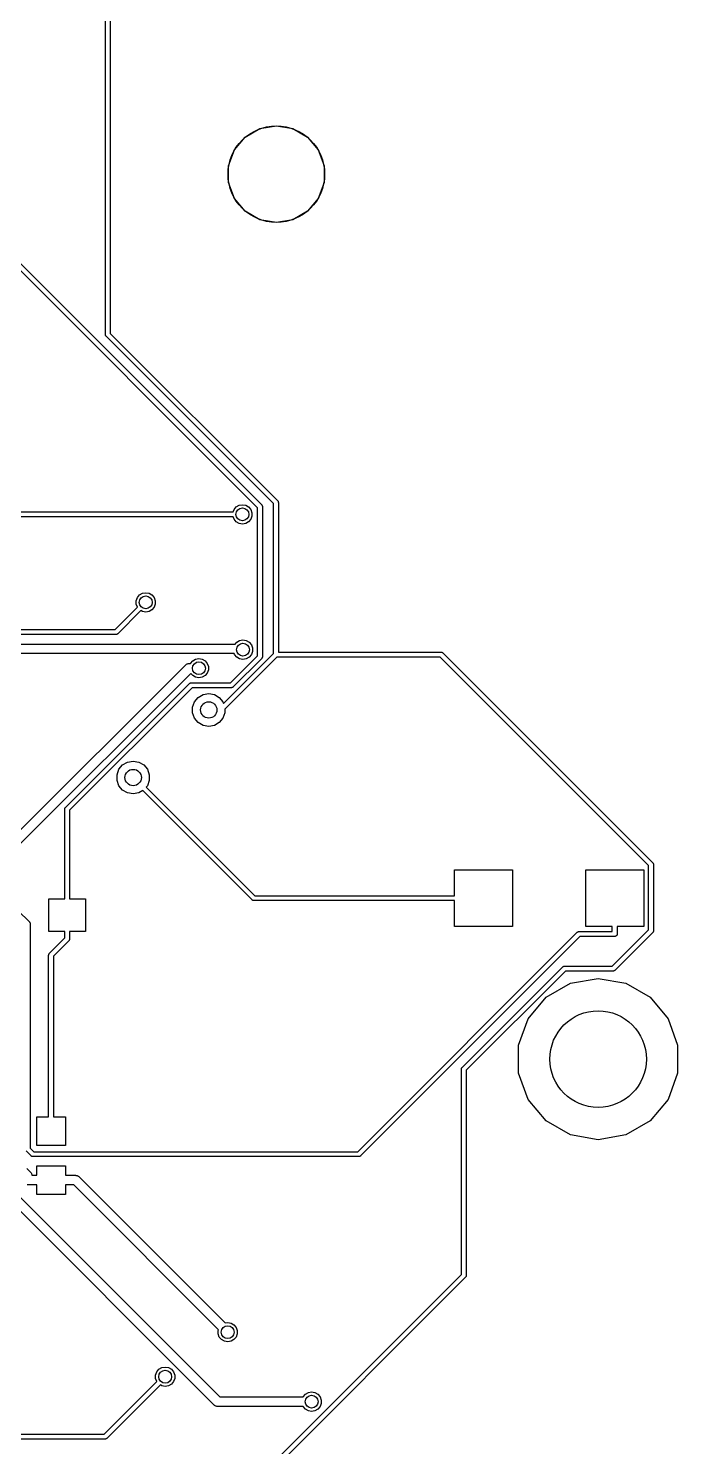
# Model space of a CAD drawing. Extents: x 0 to 100, y -163 to 0.
# Drawn here: x 79.79 to 99.97, y -114.54 to -70.47 of the extents above; entities that cross this region are included whole.
import ezdxf

# ---------------------------------------------------------------- set-up
doc = ezdxf.new("R2010")
doc.units = 0
doc.header["$MEASUREMENT"] = 0
doc.layers.add('BLACK', color=7, linetype='CONTINUOUS')

msp = doc.modelspace()

# ---------------------------------------------------------------- linework, layer by layer
at = {"layer": 'Black'}
for p, q in [((82.1863, -79.9808), (82.1863, -66.6816)), ((82.3387, -66.7262), (82.3387, -79.9492)), ((73.1609, -71.3959), (87.0459, -85.2809)), ((86.9158, -85.3664), (73.0308, -71.4814)), ((86.5321, -73.8465), (86.985, -73.5851)), ((86.985, -73.5851), (87.5, -73.4943)), ((87.5, -73.4943), (88.015, -73.5851)), ((88.015, -73.5851), (88.4679, -73.8465)), ((86.196, -74.2471), (86.5321, -73.8465)), ((88.4679, -73.8465), (88.804, -74.2471)), ((86.0171, -74.7385), (86.196, -74.2471)), ((88.804, -74.2471), (88.9829, -74.7385)), ((86.0171, -75.2615), (86.0171, -74.7385)), ((88.9829, -74.7385), (88.9829, -75.2615)), ((86.196, -75.7529), (86.0171, -75.2615)), ((88.9829, -75.2615), (88.804, -75.7529)), ((86.5321, -76.1535), (86.196, -75.7529)), ((88.804, -75.7529), (88.4679, -76.1535)), ((86.985, -76.4149), (86.5321, -76.1535)), ((88.4679, -76.1535), (88.015, -76.4149)), ((87.5, -76.5057), (86.985, -76.4149)), ((88.015, -76.4149), (87.5, -76.5057)), ((82.1869, -79.9841), (82.1863, -79.9808)), ((82.1866, -79.9874), (82.1869, -79.9841)), ((82.1892, -79.9971), (82.1866, -79.9874)), ((82.1909, -80.0069), (82.1892, -79.9971)), ((82.1926, -80.0098), (82.1909, -80.0069)), ((82.1934, -80.013), (82.1926, -80.0098)), ((82.1992, -80.0212), (82.1934, -80.013)), ((82.2041, -80.0298), (82.1992, -80.0212)), ((82.2067, -80.0319), (82.2041, -80.0298)), ((82.2086, -80.0347), (82.2067, -80.0319)), ((87.4119, -85.238), (82.2086, -80.0347)), ((82.3387, -79.9492), (87.542, -85.1525)), ((64.4216, -85.4967), (86.1581, -85.4967)), ((86.1581, -85.4967), (86.1852, -85.4223)), ((86.1852, -85.4223), (86.2524, -85.3422)), ((86.2524, -85.3422), (86.343, -85.2899)), ((86.343, -85.2899), (86.446, -85.2718)), ((86.446, -85.2718), (86.549, -85.2899)), ((86.549, -85.2899), (86.6396, -85.3422)), ((86.6396, -85.3422), (86.7068, -85.4223)), ((86.7068, -85.4223), (86.7426, -85.5206)), ((86.9158, -89.9636), (86.9158, -85.3664)), ((87.0459, -85.2809), (87.0478, -85.2837)), ((87.0478, -85.2837), (87.0504, -85.2858)), ((87.0504, -85.2858), (87.0553, -85.2944)), ((87.0553, -85.2944), (87.0611, -85.3026)), ((87.0611, -85.3026), (87.0619, -85.3058)), ((87.0619, -85.3058), (87.0636, -85.3087)), ((87.0636, -85.3087), (87.0653, -85.3185)), ((87.0653, -85.3185), (87.0679, -85.3282)), ((87.0679, -85.3282), (87.0676, -85.3315)), ((87.0676, -85.3315), (87.0682, -85.3348)), ((87.0682, -85.3348), (87.0682, -89.9952)), ((87.4119, -89.8993), (87.4119, -85.238)), ((87.542, -85.1525), (87.5439, -85.1553)), ((87.5439, -85.1553), (87.5465, -85.1574)), ((87.5465, -85.1574), (87.5515, -85.166)), ((87.5515, -85.166), (87.5572, -85.1742)), ((87.5572, -85.1742), (87.558, -85.1774)), ((87.558, -85.1774), (87.5597, -85.1803)), ((87.5597, -85.1803), (87.5614, -85.1901)), ((87.5614, -85.1901), (87.564, -85.1998)), ((87.564, -85.1998), (87.5637, -85.2031)), ((87.5637, -85.2031), (87.5643, -85.2064)), ((87.5643, -85.2064), (87.5643, -89.8547)), ((86.1581, -85.6491), (64.4532, -85.6491)), ((86.1852, -85.7235), (86.1581, -85.6491)), ((86.2524, -85.8036), (86.1852, -85.7235)), ((86.343, -85.8559), (86.2524, -85.8036)), ((86.446, -85.874), (86.343, -85.8559)), ((86.549, -85.8559), (86.446, -85.874)), ((86.6396, -85.8036), (86.549, -85.8559)), ((86.7068, -85.7235), (86.6396, -85.8036)), ((86.7426, -85.6252), (86.7068, -85.7235)), ((86.7426, -85.5206), (86.7426, -85.6252)), ((83.1804, -88.1562), (83.2476, -88.0761)), ((83.2476, -88.0761), (83.3382, -88.0238)), ((83.3382, -88.0238), (83.4412, -88.0057)), ((83.4412, -88.0057), (83.5442, -88.0238)), ((83.5442, -88.0238), (83.6348, -88.0761)), ((83.6348, -88.0761), (83.702, -88.1562)), ((82.4875, -89.1527), (83.1815, -88.4587)), ((83.2924, -88.5633), (82.573, -89.2828)), ((83.1446, -88.2545), (83.1804, -88.1562)), ((83.1446, -88.3591), (83.1446, -88.2545)), ((83.1804, -88.4574), (83.1446, -88.3591)), ((83.1815, -88.4587), (83.1804, -88.4574)), ((83.3382, -88.5898), (83.2924, -88.5633)), ((83.6348, -88.5375), (83.5442, -88.5898)), ((83.702, -88.4574), (83.6348, -88.5375)), ((83.702, -88.1562), (83.7378, -88.2545)), ((83.7378, -88.3591), (83.702, -88.4574)), ((83.7378, -88.2545), (83.7378, -88.3591)), ((83.4412, -88.6079), (83.3382, -88.5898)), ((83.5442, -88.5898), (83.4412, -88.6079)), ((72.0181, -89.1527), (82.4875, -89.1527)), ((82.5191, -89.3051), (72.0497, -89.3051)), ((82.5224, -89.3045), (82.5191, -89.3051)), ((82.5257, -89.3048), (82.5224, -89.3045)), ((82.5354, -89.3022), (82.5257, -89.3048)), ((82.5452, -89.3005), (82.5354, -89.3022)), ((82.5481, -89.2988), (82.5452, -89.3005)), ((82.5513, -89.298), (82.5481, -89.2988)), ((82.5595, -89.2922), (82.5513, -89.298)), ((82.5681, -89.2873), (82.5595, -89.2922)), ((82.5702, -89.2847), (82.5681, -89.2873)), ((82.573, -89.2828), (82.5702, -89.2847)), ((75.3981, -89.6009), (86.2225, -89.6009)), ((86.1914, -89.9009), (75.4602, -89.9009)), ((85.8615, -91.4497), (87.4119, -89.8993)), ((86.2011, -89.9276), (86.1914, -89.9009)), ((86.2225, -89.6009), (86.2683, -89.5463)), ((86.2683, -89.5463), (86.3589, -89.494)), ((86.3589, -89.494), (86.4619, -89.4759)), ((86.4619, -89.4759), (86.5649, -89.494)), ((86.5649, -89.494), (86.6555, -89.5463)), ((86.6555, -89.5463), (86.7227, -89.6264)), ((86.7227, -89.6264), (86.7585, -89.7247)), ((86.7585, -89.8293), (86.7227, -89.9276)), ((86.7585, -89.7247), (86.7585, -89.8293)), ((87.5643, -89.8547), (92.6214, -89.8547)), ((92.6214, -89.8547), (92.6247, -89.8553)), ((92.6247, -89.8553), (92.628, -89.855)), ((92.628, -89.855), (92.6377, -89.8576)), ((92.6377, -89.8576), (92.6475, -89.8593)), ((92.6475, -89.8593), (92.6504, -89.861)), ((92.6504, -89.861), (92.6536, -89.8618)), ((92.6536, -89.8618), (92.6618, -89.8676)), ((92.6618, -89.8676), (92.6704, -89.8725)), ((92.6704, -89.8725), (92.6725, -89.8751)), ((92.6725, -89.8751), (92.6753, -89.877)), ((92.6753, -89.877), (99.1987, -96.4004)), ((79.2208, -95.7099), (84.6831, -90.2475)), ((84.6831, -90.2475), (84.6885, -90.2437)), ((84.6885, -90.2437), (84.6928, -90.2387)), ((84.6928, -90.2387), (84.7098, -90.2289)), ((84.7098, -90.2289), (84.7258, -90.2177)), ((84.7258, -90.2177), (84.7322, -90.2159)), ((84.7322, -90.2159), (84.7379, -90.2126)), ((84.7379, -90.2126), (84.7572, -90.2092)), ((84.7572, -90.2092), (84.7761, -90.2042)), ((84.7761, -90.2042), (84.7827, -90.2047)), ((84.7827, -90.2047), (84.7892, -90.2036)), ((84.7892, -90.2036), (84.832, -90.2036)), ((84.832, -90.2036), (84.8322, -90.203)), ((84.8322, -90.203), (84.8994, -90.1229)), ((84.8994, -90.1229), (84.99, -90.0706)), ((84.99, -90.0706), (85.093, -90.0525)), ((85.093, -90.0525), (85.196, -90.0706)), ((85.196, -90.0706), (85.2866, -90.1229)), ((85.2866, -90.1229), (85.3538, -90.203)), ((85.3538, -90.203), (85.3896, -90.3013)), ((85.3896, -90.3013), (85.3896, -90.4059)), ((87.5197, -90.0071), (85.9022, -91.6246)), ((86.0731, -90.8063), (86.9158, -89.9636)), ((87.0459, -90.0491), (86.1586, -90.9364)), ((86.2683, -90.0077), (86.2011, -89.9276)), ((86.3589, -90.06), (86.2683, -90.0077)), ((86.4619, -90.0781), (86.3589, -90.06)), ((86.5649, -90.06), (86.4619, -90.0781)), ((86.6555, -90.0077), (86.5649, -90.06)), ((86.7227, -89.9276), (86.6555, -90.0077)), ((87.0478, -90.0463), (87.0459, -90.0491)), ((87.0504, -90.0442), (87.0478, -90.0463)), ((87.0553, -90.0356), (87.0504, -90.0442)), ((87.0611, -90.0274), (87.0553, -90.0356)), ((87.0619, -90.0242), (87.0611, -90.0274)), ((87.0636, -90.0213), (87.0619, -90.0242)), ((87.0653, -90.0115), (87.0636, -90.0213)), ((87.0679, -90.0018), (87.0653, -90.0115)), ((87.0682, -89.9952), (87.0676, -89.9985)), ((87.0676, -89.9985), (87.0679, -90.0018)), ((92.5898, -90.0071), (87.5197, -90.0071)), ((99.0686, -96.4859), (92.5898, -90.0071)), ((84.8407, -90.5143), (79.489, -95.8659)), ((84.8994, -90.5843), (84.8407, -90.5143)), ((84.99, -90.6366), (84.8994, -90.5843)), ((85.093, -90.6547), (84.99, -90.6366)), ((85.196, -90.6366), (85.093, -90.6547)), ((85.2866, -90.5843), (85.196, -90.6366)), ((85.3538, -90.5042), (85.2866, -90.5843)), ((85.3896, -90.4059), (85.3538, -90.5042)), ((80.9461, -94.6803), (84.7978, -90.8286)), ((84.8833, -90.9587), (81.0762, -94.7658)), ((84.7978, -90.8286), (84.8006, -90.8267)), ((84.8006, -90.8267), (84.8027, -90.8241)), ((84.8027, -90.8241), (84.8113, -90.8191)), ((84.8113, -90.8191), (84.8195, -90.8134)), ((84.8195, -90.8134), (84.8227, -90.8126)), ((84.8227, -90.8126), (84.8256, -90.8109)), ((84.8256, -90.8109), (84.8354, -90.8092)), ((84.8354, -90.8092), (84.8451, -90.8066)), ((84.8451, -90.8066), (84.8484, -90.8069)), ((84.8484, -90.8069), (84.8517, -90.8063)), ((84.8517, -90.8063), (86.0731, -90.8063)), ((86.1047, -90.9587), (84.8833, -90.9587)), ((85.0722, -91.2594), (85.2256, -91.1708)), ((85.2256, -91.1708), (85.4, -91.1401)), ((85.4, -91.1401), (85.5744, -91.1708)), ((85.5744, -91.1708), (85.7278, -91.2594)), ((86.108, -90.9581), (86.1047, -90.9587)), ((86.1113, -90.9584), (86.108, -90.9581)), ((86.121, -90.9558), (86.1113, -90.9584)), ((86.1308, -90.9541), (86.121, -90.9558)), ((86.1337, -90.9524), (86.1308, -90.9541)), ((86.1369, -90.9516), (86.1337, -90.9524)), ((86.1451, -90.9458), (86.1369, -90.9516)), ((86.1537, -90.9409), (86.1451, -90.9458)), ((86.1558, -90.9383), (86.1537, -90.9409)), ((86.1586, -90.9364), (86.1558, -90.9383)), ((84.8978, -91.5614), (84.9584, -91.395)), ((84.8978, -91.7385), (84.8978, -91.5614)), ((84.9584, -91.395), (85.0722, -91.2594)), ((85.7278, -91.2594), (85.8416, -91.395)), ((85.8416, -91.395), (85.8615, -91.4497)), ((85.9022, -91.6246), (85.9022, -91.7385)), ((84.9584, -91.905), (84.8978, -91.7385)), ((85.0722, -92.0406), (84.9584, -91.905)), ((85.2256, -92.1292), (85.0722, -92.0406)), ((85.7278, -92.0406), (85.5744, -92.1292)), ((85.8416, -91.905), (85.7278, -92.0406)), ((85.9022, -91.7385), (85.8416, -91.905)), ((85.4, -92.1599), (85.2256, -92.1292)), ((85.5744, -92.1292), (85.4, -92.1599)), ((82.6084, -93.495), (82.7222, -93.3594)), ((82.7222, -93.3594), (82.8756, -93.2708)), ((82.8756, -93.2708), (83.05, -93.2401)), ((83.05, -93.2401), (83.2244, -93.2708)), ((83.2244, -93.2708), (83.3778, -93.3594)), ((83.3778, -93.3594), (83.4916, -93.495)), ((82.5478, -93.6615), (82.6084, -93.495)), ((82.5478, -93.8385), (82.5478, -93.6615)), ((82.6084, -94.005), (82.5478, -93.8385)), ((83.4916, -93.495), (83.5522, -93.6615)), ((83.5522, -93.8385), (83.4916, -94.005)), ((83.5522, -93.6615), (83.5522, -93.8385)), ((82.7222, -94.1406), (82.6084, -94.005)), ((82.8756, -94.2292), (82.7222, -94.1406)), ((83.05, -94.2599), (82.8756, -94.2292)), ((83.2244, -94.2292), (83.05, -94.2599)), ((83.3493, -94.1571), (83.2244, -94.2292)), ((86.7461, -97.5539), (83.3493, -94.1571)), ((83.4916, -94.005), (83.4556, -94.0479)), ((83.4556, -94.0479), (86.8316, -97.4238)), ((80.9238, -94.7342), (80.9244, -94.7309)), ((80.9238, -97.522), (80.9238, -94.7342)), ((80.9241, -94.7276), (80.9267, -94.7179)), ((80.9244, -94.7309), (80.9241, -94.7276)), ((80.9267, -94.7179), (80.9284, -94.7081)), ((80.9284, -94.7081), (80.9301, -94.7052)), ((80.9301, -94.7052), (80.9309, -94.702)), ((80.9309, -94.702), (80.9367, -94.6938)), ((80.9367, -94.6938), (80.9416, -94.6852)), ((80.9416, -94.6852), (80.9442, -94.6831)), ((80.9442, -94.6831), (80.9461, -94.6803)), ((81.0762, -94.7658), (81.0762, -97.522)), ((99.0686, -98.4787), (99.0686, -96.4859)), ((99.1987, -96.4004), (99.2006, -96.4032)), ((99.2006, -96.4032), (99.2032, -96.4053)), ((99.2032, -96.4053), (99.2081, -96.4139)), ((99.2081, -96.4139), (99.2139, -96.4221)), ((99.2139, -96.4221), (99.2147, -96.4253)), ((99.2147, -96.4253), (99.2164, -96.4282)), ((99.2164, -96.4282), (99.2181, -96.438)), ((99.2181, -96.438), (99.2207, -96.4477)), ((99.2207, -96.4477), (99.2204, -96.451)), ((99.2204, -96.451), (99.221, -96.4543)), ((99.221, -96.4543), (99.221, -98.5103)), ((93.0382, -97.4238), (93.0382, -96.6161)), ((93.0382, -96.6161), (94.8365, -96.6161)), ((94.8365, -96.6161), (94.8365, -98.3839)), ((97.1175, -98.3839), (97.1175, -96.6161)), ((97.1175, -96.6161), (98.9158, -96.6161)), ((98.9158, -96.6161), (98.9158, -98.3839)), ((80.4285, -98.538), (80.4285, -97.522)), ((80.4285, -97.522), (80.9238, -97.522)), ((81.0762, -97.522), (81.5715, -97.522)), ((81.5715, -97.522), (81.5715, -98.538)), ((86.7489, -97.5558), (86.7461, -97.5539)), ((86.751, -97.5584), (86.7489, -97.5558)), ((86.7596, -97.5633), (86.751, -97.5584)), ((86.7678, -97.5691), (86.7596, -97.5633)), ((86.771, -97.5699), (86.7678, -97.5691)), ((86.7739, -97.5716), (86.771, -97.5699)), ((86.7837, -97.5733), (86.7739, -97.5716)), ((86.7934, -97.5759), (86.7837, -97.5733)), ((86.7967, -97.5756), (86.7934, -97.5759)), ((86.8, -97.5762), (86.7967, -97.5756)), ((93.0382, -97.5762), (86.8, -97.5762)), ((86.8316, -97.4238), (93.0382, -97.4238)), ((93.0382, -98.3839), (93.0382, -97.5762)), ((79.479, -97.8883), (79.8286, -98.2379)), ((79.8286, -98.2379), (79.8305, -98.2407)), ((79.8305, -98.2407), (79.8331, -98.2428)), ((79.8331, -98.2428), (79.838, -98.2514)), ((79.838, -98.2514), (79.8438, -98.2596)), ((79.8438, -98.2596), (79.8446, -98.2628)), ((79.8446, -98.2628), (79.8463, -98.2657)), ((79.8463, -98.2657), (79.848, -98.2755)), ((79.848, -98.2755), (79.8506, -98.2852)), ((79.8506, -98.2852), (79.8503, -98.2885)), ((79.8503, -98.2885), (79.8509, -98.2918)), ((79.8509, -98.2918), (79.8509, -105.265)), ((80.9238, -98.538), (80.4285, -98.538)), ((80.9238, -98.7353), (80.9238, -98.538)), ((81.5715, -98.538), (81.0762, -98.538)), ((81.0762, -98.538), (81.0762, -98.7669)), ((90.0315, -105.377), (96.8499, -98.5589)), ((96.9354, -98.689), (90.117, -105.507)), ((94.8365, -98.3839), (93.0382, -98.3839)), ((96.8499, -98.5589), (96.8527, -98.557)), ((96.8527, -98.557), (96.8548, -98.5544)), ((96.8548, -98.5544), (96.8634, -98.5494)), ((96.8634, -98.5494), (96.8716, -98.5437)), ((96.8716, -98.5437), (96.8748, -98.5429)), ((96.8748, -98.5429), (96.8777, -98.5412)), ((96.8777, -98.5412), (96.8875, -98.5395)), ((96.8875, -98.5395), (96.8972, -98.5369)), ((96.8972, -98.5369), (96.9005, -98.5372)), ((96.9005, -98.5372), (96.9038, -98.5366)), ((96.9038, -98.5366), (97.9404, -98.5366)), ((98.0166, -98.689), (96.9354, -98.689)), ((97.9404, -98.3839), (97.1175, -98.3839)), ((97.9354, -99.6119), (99.0686, -98.4787)), ((97.9404, -98.5366), (97.9404, -98.3839)), ((98.0232, -98.6878), (98.0166, -98.689)), ((99.1987, -98.5642), (98.0209, -99.742)), ((98.0298, -98.6878), (98.0232, -98.6878)), ((98.0361, -98.6856), (98.0298, -98.6878)), ((98.0427, -98.6844), (98.0361, -98.6856)), ((98.0484, -98.6811), (98.0427, -98.6844)), ((98.0547, -98.6788), (98.0484, -98.6811)), ((98.0598, -98.6745), (98.0547, -98.6788)), ((98.0656, -98.6712), (98.0598, -98.6745)), ((98.0699, -98.6661), (98.0656, -98.6712)), ((98.075, -98.6618), (98.0699, -98.6661)), ((98.0783, -98.656), (98.075, -98.6618)), ((98.0826, -98.6509), (98.0783, -98.656)), ((98.0849, -98.6446), (98.0826, -98.6509)), ((98.0882, -98.6389), (98.0849, -98.6446)), ((98.0894, -98.6323), (98.0882, -98.6389)), ((98.0916, -98.626), (98.0894, -98.6323)), ((98.0928, -98.6128), (98.0916, -98.6194)), ((98.0916, -98.6194), (98.0916, -98.626)), ((98.9158, -98.3839), (98.0928, -98.3839)), ((98.0928, -98.3839), (98.0928, -98.6128)), ((99.2006, -98.5614), (99.1987, -98.5642)), ((99.2032, -98.5593), (99.2006, -98.5614)), ((99.2081, -98.5507), (99.2032, -98.5593)), ((99.2139, -98.5425), (99.2081, -98.5507)), ((99.2147, -98.5393), (99.2139, -98.5425)), ((99.2164, -98.5364), (99.2147, -98.5393)), ((99.2181, -98.5266), (99.2164, -98.5364)), ((99.2207, -98.5169), (99.2181, -98.5266)), ((99.221, -98.5103), (99.2204, -98.5136)), ((99.2204, -98.5136), (99.2207, -98.5169)), ((80.4461, -99.213), (80.9238, -98.7353)), ((81.0539, -98.8208), (80.5762, -99.2985)), ((81.0558, -98.818), (81.0539, -98.8208)), ((81.0584, -98.8159), (81.0558, -98.818)), ((81.0633, -98.8073), (81.0584, -98.8159)), ((81.0691, -98.7991), (81.0633, -98.8073)), ((81.0699, -98.7959), (81.0691, -98.7991)), ((81.0716, -98.793), (81.0699, -98.7959)), ((81.0733, -98.7832), (81.0716, -98.793)), ((81.0759, -98.7735), (81.0733, -98.7832)), ((81.0762, -98.7669), (81.0756, -98.7702)), ((81.0756, -98.7702), (81.0759, -98.7735)), ((80.4238, -99.2669), (80.4244, -99.2636)), ((80.4238, -104.293), (80.4238, -99.2669)), ((80.4241, -99.2603), (80.4267, -99.2506)), ((80.4244, -99.2636), (80.4241, -99.2603)), ((80.4267, -99.2506), (80.4284, -99.2408)), ((80.4284, -99.2408), (80.4301, -99.2379)), ((80.4301, -99.2379), (80.4309, -99.2347)), ((80.4309, -99.2347), (80.4367, -99.2265)), ((80.4367, -99.2265), (80.4416, -99.2179)), ((80.4416, -99.2179), (80.4442, -99.2158)), ((80.4442, -99.2158), (80.4461, -99.213)), ((80.5762, -99.2985), (80.5762, -104.293)), ((93.273, -102.76), (96.3986, -99.6342)), ((96.4841, -99.7643), (93.4031, -102.845)), ((96.3986, -99.6342), (96.4014, -99.6323)), ((96.4014, -99.6323), (96.4035, -99.6297)), ((96.4035, -99.6297), (96.4121, -99.6247)), ((96.4121, -99.6247), (96.4203, -99.619)), ((96.4203, -99.619), (96.4235, -99.6182)), ((96.4235, -99.6182), (96.4264, -99.6165)), ((96.4264, -99.6165), (96.4362, -99.6148)), ((96.4362, -99.6148), (96.4459, -99.6122)), ((96.4459, -99.6122), (96.4492, -99.6125)), ((96.4492, -99.6125), (96.4525, -99.6119)), ((96.4525, -99.6119), (97.9354, -99.6119)), ((97.967, -99.7643), (96.4841, -99.7643)), ((96.6417, -100.142), (97.5, -99.9904)), ((97.5, -99.9904), (98.3583, -100.142)), ((97.9703, -99.7637), (97.967, -99.7643)), ((97.9736, -99.764), (97.9703, -99.7637)), ((97.9833, -99.7614), (97.9736, -99.764)), ((97.9931, -99.7597), (97.9833, -99.7614)), ((97.996, -99.758), (97.9931, -99.7597)), ((97.9992, -99.7572), (97.996, -99.758)), ((98.0074, -99.7514), (97.9992, -99.7572)), ((98.016, -99.7465), (98.0074, -99.7514)), ((98.0181, -99.7439), (98.016, -99.7465)), ((98.0209, -99.742), (98.0181, -99.7439)), ((95.8869, -100.578), (96.6417, -100.142)), ((98.3583, -100.142), (99.1131, -100.578)), ((95.3267, -101.245), (95.8869, -100.578)), ((99.1131, -100.578), (99.6733, -101.245)), ((95.0286, -102.064), (95.3267, -101.245)), ((99.6733, -101.245), (99.9714, -102.064)), ((95.0286, -102.936), (95.0286, -102.064)), ((99.9714, -102.064), (99.9714, -102.936)), ((93.2507, -102.814), (93.2513, -102.81)), ((93.2507, -109.191), (93.2507, -102.814)), ((93.251, -102.807), (93.2536, -102.797)), ((93.2513, -102.81), (93.251, -102.807)), ((93.2536, -102.797), (93.2553, -102.788)), ((93.2553, -102.788), (93.257, -102.785)), ((93.257, -102.785), (93.2578, -102.781)), ((93.2578, -102.781), (93.2636, -102.773)), ((93.2636, -102.773), (93.2685, -102.765)), ((93.2685, -102.765), (93.2711, -102.763)), ((93.2711, -102.763), (93.273, -102.76)), ((93.4031, -102.845), (93.4031, -109.222)), ((95.3267, -103.755), (95.0286, -102.936)), ((99.9714, -102.936), (99.6733, -103.755)), ((95.8869, -104.422), (95.3267, -103.755)), ((99.6733, -103.755), (99.1131, -104.422)), ((80.0555, -105.182), (80.0555, -104.293)), ((80.0555, -104.293), (80.4238, -104.293)), ((80.5762, -104.293), (80.9445, -104.293)), ((80.9445, -104.293), (80.9445, -105.182)), ((96.6417, -104.858), (95.8869, -104.422)), ((99.1131, -104.422), (98.3583, -104.858)), ((97.5, -105.01), (96.6417, -104.858)), ((98.3583, -104.858), (97.5, -105.01)), ((79.8509, -105.265), (79.9635, -105.377)), ((80.9445, -105.182), (80.0555, -105.182)), ((85.5715, -113.252), (78.024, -105.705)), ((78.1922, -105.449), (85.7397, -112.996)), ((79.878, -105.507), (79.7208, -105.35)), ((79.8808, -105.509), (79.878, -105.507)), ((79.8829, -105.512), (79.8808, -105.509)), ((79.8915, -105.517), (79.8829, -105.512)), ((79.8997, -105.523), (79.8915, -105.517)), ((79.9029, -105.523), (79.8997, -105.523)), ((79.9058, -105.525), (79.9029, -105.523)), ((79.9156, -105.527), (79.9058, -105.525)), ((79.9253, -105.529), (79.9156, -105.527)), ((79.9286, -105.529), (79.9253, -105.529)), ((79.9319, -105.53), (79.9286, -105.529)), ((90.0631, -105.53), (79.9319, -105.53)), ((79.9635, -105.377), (90.0315, -105.377)), ((90.0664, -105.529), (90.0631, -105.53)), ((90.0697, -105.529), (90.0664, -105.529)), ((90.0794, -105.527), (90.0697, -105.529)), ((90.0892, -105.525), (90.0794, -105.527)), ((90.0921, -105.523), (90.0892, -105.525)), ((90.0953, -105.523), (90.0921, -105.523)), ((90.1035, -105.517), (90.0953, -105.523)), ((90.1121, -105.512), (90.1035, -105.517)), ((90.1142, -105.509), (90.1121, -105.512)), ((90.117, -105.507), (90.1142, -105.509)), ((79.7488, -105.899), (79.8589, -106.009)), ((79.8589, -106.009), (79.8627, -106.015)), ((79.8627, -106.015), (79.8677, -106.019)), ((79.8677, -106.019), (79.8775, -106.036)), ((79.8775, -106.036), (79.8887, -106.052)), ((79.8887, -106.052), (79.8905, -106.058)), ((79.8905, -106.058), (79.8938, -106.064)), ((79.8938, -106.064), (79.8972, -106.083)), ((79.8972, -106.083), (79.9022, -106.102)), ((79.9022, -106.102), (79.9017, -106.109)), ((79.9017, -106.109), (79.9022, -106.112)), ((79.9022, -106.112), (80.0555, -106.112)), ((80.0555, -106.112), (80.0555, -105.817)), ((80.0555, -105.817), (80.9445, -105.817)), ((80.9445, -105.817), (80.9445, -106.112)), ((80.9445, -106.112), (81.2647, -106.112)), ((81.2647, -106.112), (81.2712, -106.113)), ((81.2712, -106.113), (81.2778, -106.113)), ((81.2778, -106.113), (81.2967, -106.118)), ((81.2967, -106.118), (81.316, -106.121)), ((81.316, -106.121), (81.3217, -106.124)), ((81.3217, -106.124), (81.3281, -106.126)), ((81.3281, -106.126), (81.3441, -106.137)), ((81.3441, -106.137), (81.3611, -106.147)), ((81.3611, -106.147), (81.3654, -106.152)), ((81.3654, -106.152), (81.3708, -106.156)), ((81.3708, -106.156), (85.9131, -110.698)), ((80.0555, -106.412), (79.7528, -106.412)), ((80.0555, -106.706), (80.0555, -106.412)), ((81.2026, -106.412), (80.9445, -106.412)), ((80.9445, -106.412), (80.9445, -106.706)), ((85.7008, -110.91), (81.2026, -106.412)), ((80.9445, -106.706), (80.0555, -106.706)), ((85.8962, -116.545), (93.2507, -109.191)), ((93.3808, -109.276), (85.953, -116.704)), ((93.3827, -109.273), (93.3808, -109.276)), ((93.3853, -109.271), (93.3827, -109.273)), ((93.3902, -109.263), (93.3853, -109.271)), ((93.396, -109.254), (93.3902, -109.263)), ((93.3968, -109.251), (93.396, -109.254)), ((93.3985, -109.248), (93.3968, -109.251)), ((93.4002, -109.238), (93.3985, -109.248)), ((93.4028, -109.229), (93.4002, -109.238)), ((93.4031, -109.222), (93.4025, -109.226)), ((93.4025, -109.226), (93.4028, -109.229)), ((85.6922, -110.934), (85.7008, -110.91)), ((85.6922, -111.038), (85.6922, -110.934)), ((85.728, -111.137), (85.6922, -111.038)), ((85.9131, -110.698), (85.9888, -110.685)), ((85.9888, -110.685), (86.0918, -110.703)), ((86.0918, -110.703), (86.1824, -110.755)), ((86.1824, -110.755), (86.2496, -110.836)), ((86.2496, -110.836), (86.2854, -110.934)), ((86.2854, -111.038), (86.2496, -111.137)), ((86.2854, -110.934), (86.2854, -111.038)), ((85.7952, -111.217), (85.728, -111.137)), ((85.8858, -111.269), (85.7952, -111.217)), ((85.9888, -111.287), (85.8858, -111.269)), ((86.0918, -111.269), (85.9888, -111.287)), ((86.1824, -111.217), (86.0918, -111.269)), ((86.2496, -111.137), (86.1824, -111.217)), ((83.7489, -112.319), (83.7847, -112.22)), ((83.7489, -112.423), (83.7489, -112.319)), ((83.7847, -112.22), (83.8519, -112.14)), ((83.8519, -112.14), (83.9425, -112.088)), ((83.9425, -112.088), (84.0455, -112.07)), ((84.0455, -112.07), (84.1485, -112.088)), ((84.1485, -112.088), (84.2391, -112.14)), ((84.2391, -112.14), (84.3063, -112.22)), ((84.3063, -112.22), (84.3421, -112.319)), ((84.3421, -112.319), (84.3421, -112.423)), ((82.1537, -114.155), (83.7858, -112.523)), ((83.8967, -112.627), (82.2392, -114.285)), ((83.7847, -112.521), (83.7489, -112.423)), ((83.7858, -112.523), (83.7847, -112.521)), ((83.9425, -112.654), (83.8967, -112.627)), ((84.0455, -112.672), (83.9425, -112.654)), ((84.1485, -112.654), (84.0455, -112.672)), ((84.2391, -112.602), (84.1485, -112.654)), ((84.3063, -112.521), (84.2391, -112.602)), ((84.3421, -112.423), (84.3063, -112.521)), ((85.5769, -113.256), (85.5715, -113.252)), ((85.5812, -113.261), (85.5769, -113.256)), ((85.5982, -113.271), (85.5812, -113.261)), ((85.7397, -112.996), (88.3363, -112.996)), ((88.3363, -112.996), (88.3365, -112.996)), ((88.3365, -112.996), (88.4037, -112.916)), ((88.4037, -112.916), (88.4943, -112.863)), ((88.4943, -112.863), (88.5973, -112.845)), ((88.5973, -112.845), (88.7003, -112.863)), ((88.7003, -112.863), (88.7909, -112.916)), ((88.7909, -112.916), (88.8581, -112.996)), ((88.8581, -112.996), (88.8939, -113.094)), ((88.8939, -113.198), (88.8581, -113.297)), ((88.8939, -113.094), (88.8939, -113.198)), ((85.6142, -113.282), (85.5982, -113.271)), ((85.6206, -113.284), (85.6142, -113.282)), ((85.6263, -113.287), (85.6206, -113.284)), ((85.6456, -113.291), (85.6263, -113.287)), ((85.6645, -113.296), (85.6456, -113.291)), ((85.6711, -113.295), (85.6645, -113.296)), ((85.6776, -113.296), (85.6711, -113.295)), ((88.3363, -113.296), (85.6776, -113.296)), ((88.3365, -113.297), (88.3363, -113.296)), ((88.4037, -113.377), (88.3365, -113.297)), ((88.4943, -113.429), (88.4037, -113.377)), ((88.5973, -113.447), (88.4943, -113.429)), ((88.7003, -113.429), (88.5973, -113.447)), ((88.7909, -113.377), (88.7003, -113.429)), ((88.8581, -113.297), (88.7909, -113.377)), ((82.1853, -114.307), (61.2201, -114.307)), ((61.2556, -114.155), (82.1537, -114.155)), ((82.1886, -114.307), (82.1853, -114.307)), ((82.1919, -114.307), (82.1886, -114.307)), ((82.2016, -114.304), (82.1919, -114.307)), ((82.2114, -114.303), (82.2016, -114.304)), ((82.2143, -114.301), (82.2114, -114.303)), ((82.2175, -114.3), (82.2143, -114.301)), ((82.2257, -114.294), (82.2175, -114.3)), ((82.2343, -114.289), (82.2257, -114.294)), ((82.2364, -114.287), (82.2343, -114.289)), ((82.2392, -114.285), (82.2364, -114.287))]:
    msp.add_line(p, q, dxfattribs=at)
for centre, radius in [((87.5, -75), 1.5), ((86.446, -85.5729), 0.2), ((83.4412, -88.3068), 0.2), ((86.4619, -89.777), 0.2), ((85.093, -90.3536), 0.2), ((85.4, -91.65), 0.254), ((83.05, -93.75), 0.254), ((97.5, -102.5), 1.5), ((85.9888, -110.986), 0.2), ((84.0455, -112.371), 0.2), ((88.5973, -113.146), 0.2)]:
    msp.add_circle(centre, radius, dxfattribs=at)

doc.saveas('drawing.dxf')
